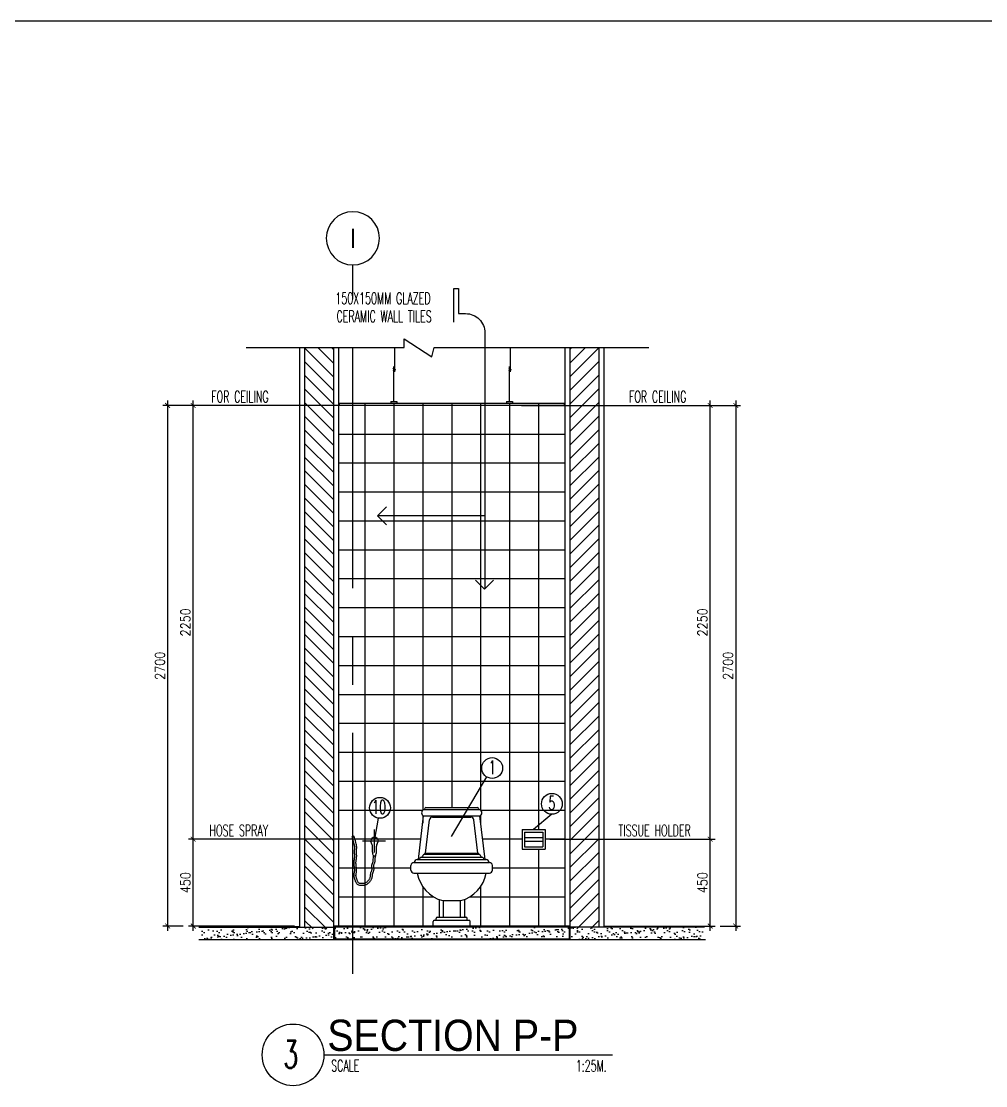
# Model space of a CAD drawing. Extents: x -203233 to -174356, y 196485 to 216410.
# Drawn here: x -189832 to -184831, y 210889 to 216410 of the extents above; entities that cross this region are included whole.
import ezdxf
from ezdxf.enums import TextEntityAlignment as Align

# ---------------------------------------------------------------- set-up
doc = ezdxf.new("R2010")
doc.units = 0
doc.header["$LTSCALE"] = 500
doc.header["$MEASUREMENT"] = 0
for name, pattern in [('CENTER2', [1.125, 0.75, -0.125, 0.125, -0.125]), ('CENTERX2', [4, 2.5, -0.5, 0.5, -0.5]), ('HIDDEN', [0.375, 0.25, -0.125]), ('HIDDEN2', [0.1875, 0.125, -0.0625])]:
    doc.linetypes.add(name, pattern=pattern)
doc.layers.get('0').update_dxf_attribs({"linetype": 'CONTINUOUS'})
doc.layers.get('DEFPOINTS').update_dxf_attribs({"linetype": 'CONTINUOUS'})
for name, color, linetype in [('A-SFIX', 2, 'CONTINUOUS'), ('AX-CR', 2, 'CONTINUOUS'), ('AX-TXT', 2, 'CONTINUOUS'), ('AXES', 11, 'CENTERX2'), ('AXIS', 11, 'CENTER2'), ('DIM1', 2, 'CONTINUOUS'), ('Dimout', 4, 'CONTINUOUS'), ('DW', 7, 'CONTINUOUS'), ('ELE', 3, 'CONTINUOUS'), ('ELV', 7, 'CONTINUOUS'), ('FIX', 2, 'CONTINUOUS'), ('HatchA', 11, 'CONTINUOUS'), ('Plaster', 7, 'CONTINUOUS'), ('SANI', 2, 'CONTINUOUS'), ('SETTING', 3, 'CONTINUOUS'), ('Tile', 5, 'CONTINUOUS'), ('TITLE', 1, 'CONTINUOUS'), ('TXT', 2, 'CONTINUOUS'), ('TXT1', 2, 'CONTINUOUS'), ('WALL', 6, 'CONTINUOUS'), ('WallPartition', 2, 'CONTINUOUS'), ('Windows', 9, 'CONTINUOUS')]:
    doc.layers.add(name, color=color, linetype=linetype)
doc.styles.add('DIM', font='simplex.shx', dxfattribs={"width": 0.85})
doc.styles.add('ROMANS', font='romans.shx', dxfattribs={"width": 0.6})
doc.styles.add('TTXT', font='swisse.ttf', dxfattribs={"width": 0.9})
doc.dimstyles.new('DIM1-25', dxfattribs={"dimscale": 25, "dimtxt": 2, "dimasz": 1, "dimexe": 1, "dimexo": 1, "dimgap": 0.6, "dimtad": 1, "dimdec": 0, "dimdsep": 46, "dimtxsty": 'DIM', "dimblk1": 'ARCHTICK', "dimblk2": 'ARCHTICK', "dimsah": 1, "dimcen": 0.09, "dimdle": 1, "dimclrd": 256, "dimclrt": 2, "dimadec": 0, "dimazin": 0, "dimtfac": 1, "dimtdec": 0, "dimtix": 1, "dimtmove": 1, "dimatfit": 3, "dimldrblk": 'ARCHTICK', "dimfxl": 0, "dimtvp": 2, "dimtolj": 1, "dimtzin": 0, "dimarcsym": 0})
pattern_1 = [(37.5, (0, 0), (-1.574834, 48.170594), [0, -38, 0, -42.5, 0, -40.625]), (7.5, (0, 0), (44.244418, 70.553652), [0, -20.5, 0, -34.25, 0, -13.125]), (327.5, (-30.75, 0), (77.8535465, 0.1414763), [0, -12.5, 0, -45, 0, -58.75]), (317.5, (-30.75, 0), (75.153165, 21.941889), [0, -6.25, 0, -29.5, 0, -33.75])]

# ---------------------------------------------------------------- blocks, each defined once
blk = doc.blocks.new('A$C69CD438C')
at = {"layer": 'A-SFIX'}
for p, q in [((76.8, 614.7, 658.7), (345.8, 614.7, 658.7)), ((38.4, 345.8, 658.7), (65.9, 570.8, 658.7)), ((65.9, 603.8, 658.7), (356.8, 603.8, 658.7)), ((65.9, 570.8, 658.7), (356.8, 570.8, 658.7)), ((111.9, 565, 658.7), (310.7, 565, 658.7)), ((384.2, 345.8, 658.7), (356.8, 570.8, 658.7)), ((75.6, 378.7, 658.7), (96.7, 551.5, 658.7)), ((347, 378.7, 658.7), (326, 551.5, 658.7)), ((32.9, 345.8, 658.7), (389.7, 345.8, 658.7)), ((51.2, 356.8, 658.7), (371.4, 356.8, 658.7)), ((70, 373.2, 658.7), (352.6, 373.2, 658.7)), ((75.6, 378.7, 658.7), (347, 378.7, 658.7)), ((0, 289.8, 658.7), (0, 314, 658.7)), ((15.4, 329.3, 658.7), (407.3, 329.3, 658.7)), ((422.6, 289.8, 658.7), (422.6, 314, 658.7)), ((15.4, 274.4, 658.7), (407.3, 274.4, 658.7)), ((145.5, 137.8, 658.7), (145.5, 46.1, 658.7)), ((164.7, 131.7, 658.7), (258, 131.7, 658.7)), ((167.4, 131.7, 658.7), (167.4, 46.1, 658.7)), ((255.2, 131.7, 658.7), (255.2, 46.1, 658.7)), ((277.2, 137.8, 658.7), (277.2, 46.1, 658.7)), ((115.6, 0, 658.7), (115.6, 23.1, 658.7)), ((307.1, 0), (115.6, 0)), ((122.2, 29.6, 658.7), (300.5, 29.6, 658.7)), ((130.5, 29.6, 658.7), (130.5, 39.5, 658.7)), ((137.1, 46.1, 658.7), (285.5, 46.1, 658.7)), ((292.1, 29.6, 658.7), (292.1, 39.5, 658.7)), ((307.1, 0, 658.7), (307.1, 23.1, 658.7))]:
    blk.add_line(p, q, dxfattribs=at)
for centre, radius, start, end in [((79.6, 606.5, 658.7), 8.68, 108.4349, 198.4349), ((343, 606.5, 658.7), 8.68, 341.5651, 71.5651), ((72.7, 587.3, 658.7), 17.8, 112.6199, 247.3801), ((111.9, 549.6, 658.7), 15.4, 90, 173.047), ((310.7, 549.6, 658.7), 15.4, 6.953, 90), ((349.9, 587.3, 658.7), 17.8, 292.6199, 67.3801), ((35.7, 326.6, 658.7), 19.4, 98.1301, 171.8699), ((58.5, 343.3, 658.7), 15.3, 118.3046, 170.726), ((92.8, 342.2, 658.7), 38.5, 126.2886, 157.7863), ((76.4, 372.4, 658.7), 6.42, 96.9853, 172.0974), ((346.2, 372.4, 658.7), 6.42, 7.9026, 83.0147), ((329.8, 342.2, 658.7), 38.5, 22.2137, 53.7114), ((364.2, 343.3, 658.7), 15.3, 9.274, 61.6954), ((387, 326.6, 658.7), 19.4, 8.1301, 81.8699), ((15.4, 314, 658.7), 15.4, 90, 180), ((15.4, 289.8, 658.7), 15.4, 180, 270), ((407.3, 314, 658.7), 15.4, 0, 90), ((407.3, 289.8, 658.7), 15.4, 270, 0), ((208.2, 304.1, 658.7), 177.8, 189.598, 255.8207), ((214.4, 304.1, 658.7), 177.8, 284.1793, 350.402), ((122.2, 23.1, 658.7), 6.59, 90, 180), ((137.1, 39.5, 658.7), 6.59, 90, 180), ((285.5, 39.5, 658.7), 6.59, 0, 90), ((300.5, 23.1, 658.7), 6.59, 0, 90)]:
    blk.add_arc(centre, radius, start, end, dxfattribs=at)
blk = doc.blocks.new('A0-BOX')
at = {"layer": 'TITLE'}
blk.add_line((113.3, 79.7), (0, 79.7), dxfattribs=at)
blk = doc.blocks.new('walling')
at = {"layer": 'ELV'}
blk.add_line((0.1363, -1.1797), (-0.4198, -1.1797), dxfattribs=at)
blk.add_lwpolyline([(-0.025, -0.176), (-0.025, 0), (0, 0), (0, -0.1306), (0.0363, -0.1306, -0.414214), (0.1363, -0.2306), (0.1363, -1.5582)], format="xyb", dxfattribs=at)
at = {"layer": 'WALL'}
for p, q in [((-0.4198, -1.1797), (-0.3736, -1.1334)), ((-0.4198, -1.1797), (-0.3736, -1.2259)), ((0.1345, -1.56), (0.0882, -1.5137)), ((0.1345, -1.56), (0.1808, -1.5137))]:
    blk.add_line(p, q, dxfattribs=at)
at = {"layer": 'TXT', "style": 'ROMANS', "width": 0.6}
for s, p in [('150X150MM GLAZED', (-0.639, -0.0816)), ('CERAMIC WALL TILES', (-0.6331, -0.1746))]:
    blk.add_text(s, height=0.06, dxfattribs=at).set_placement(p)
blk = doc.blocks.new('_ARCHTICK')
at = {"color": 0, "linetype": 'ByBlock', "const_width": 0.15}
blk.add_lwpolyline([(-0.5, -0.5), (0.5, 0.5)], dxfattribs=at)
blk = doc.blocks.new('*D42')
at = {"layer": 'DEFPOINTS', "color": 0}
for p in [(-187936.7, 214417.6), (-189072.6, 211717.6), (-188966.8, 211717.6)]:
    blk.add_point(p, dxfattribs=at)
at = {"layer": 'Dimout', "lineweight": -2}
blk.add_line((-189072.6, 214442.6), (-189072.6, 211692.6), dxfattribs=at)
at = {"layer": 'Dimout', "color": 0, "lineweight": -2}
for p, q in [((-187961.7, 214417.6), (-189097.6, 214417.6)), ((-188991.8, 211717.6), (-189097.6, 211717.6))]:
    blk.add_line(p, q, dxfattribs=at)
at = {"layer": 'Dimout', "lineweight": -2, "xscale": 25, "yscale": 25, "zscale": 25}
for p, rotation in [((-189072.6, 214417.6), 90), ((-189072.6, 211717.6), 270)]:
    blk.add_blockref('_ARCHTICK', p, dxfattribs=dict(at, rotation=rotation))
at = {"layer": 'Dimout', "color": 2, "insert": (-189112.6, 213067.6), "char_height": 50, "attachment_point": 5, "rotation": 90, "style": 'DIM'}
blk.add_mtext('\\A1;2700', dxfattribs=at)
blk = doc.blocks.new('*D44')
at = {"layer": 'DEFPOINTS', "color": 0}
for p in [(-188940.2, 214417.6), (-188445, 214417.6), (-188084.3, 212167.6)]:
    blk.add_point(p, dxfattribs=at)
at = {"layer": 'Dimout', "lineweight": -2}
blk.add_line((-188940.2, 212142.6), (-188940.2, 214442.6), dxfattribs=at)
at = {"layer": 'Dimout', "color": 0, "lineweight": -2}
for p, q in [((-188470, 214417.6), (-188965.2, 214417.6)), ((-188109.3, 212167.6), (-188965.2, 212167.6))]:
    blk.add_line(p, q, dxfattribs=at)
at = {"layer": 'Dimout', "lineweight": -2, "xscale": 25, "yscale": 25, "zscale": 25}
for p, rotation in [((-188940.2, 214417.6), 90), ((-188940.2, 212167.6), 270)]:
    blk.add_blockref('_ARCHTICK', p, dxfattribs=dict(at, rotation=rotation))
at = {"layer": 'Dimout', "color": 2, "insert": (-188980.2, 213292.6), "char_height": 50, "attachment_point": 5, "rotation": 90, "style": 'DIM'}
blk.add_mtext('\\A1;2250', dxfattribs=at)
blk = doc.blocks.new('*D41')
at = {"layer": 'DEFPOINTS', "color": 0}
for p in [(-186754.4, 214417.6), (-186259.2, 214417.6), (-187115.1, 212167.6)]:
    blk.add_point(p, dxfattribs=at)
at = {"layer": 'Dimout', "lineweight": -2}
blk.add_line((-186259.2, 212142.6), (-186259.2, 214442.6), dxfattribs=at)
at = {"layer": 'Dimout', "color": 0, "lineweight": -2}
for p, q in [((-186729.4, 214417.6), (-186234.2, 214417.6)), ((-187090.1, 212167.6), (-186234.2, 212167.6))]:
    blk.add_line(p, q, dxfattribs=at)
at = {"layer": 'Dimout', "lineweight": -2, "xscale": 25, "yscale": 25, "zscale": 25}
for p, rotation in [((-186259.2, 214417.6), 90), ((-186259.2, 212167.6), 270)]:
    blk.add_blockref('_ARCHTICK', p, dxfattribs=dict(at, rotation=rotation))
at = {"layer": 'Dimout', "color": 2, "insert": (-186299.2, 213292.6), "char_height": 50, "attachment_point": 5, "rotation": 90, "style": 'DIM'}
blk.add_mtext('\\A1;2250', dxfattribs=at)
blk = doc.blocks.new('*D39')
at = {"layer": 'DEFPOINTS', "color": 0}
for p in [(-187262.7, 214417.6), (-186232.7, 211717.6), (-186126.8, 211717.6)]:
    blk.add_point(p, dxfattribs=at)
at = {"layer": 'Dimout', "lineweight": -2}
blk.add_line((-186126.8, 214442.6), (-186126.8, 211692.6), dxfattribs=at)
at = {"layer": 'Dimout', "color": 0, "lineweight": -2}
for p, q in [((-187237.7, 214417.6), (-186101.8, 214417.6)), ((-186207.7, 211717.6), (-186101.8, 211717.6))]:
    blk.add_line(p, q, dxfattribs=at)
at = {"layer": 'Dimout', "lineweight": -2, "xscale": 25, "yscale": 25, "zscale": 25}
for p, rotation in [((-186126.8, 214417.6), 90), ((-186126.8, 211717.6), 270)]:
    blk.add_blockref('_ARCHTICK', p, dxfattribs=dict(at, rotation=rotation))
at = {"layer": 'Dimout', "color": 2, "insert": (-186166.8, 213067.6), "char_height": 50, "attachment_point": 5, "rotation": 90, "style": 'DIM'}
blk.add_mtext('\\A1;2700', dxfattribs=at)
blk = doc.blocks.new('*D43')
at = {"layer": 'DEFPOINTS', "color": 0}
for p in [(-188940.2, 212167.6), (-188084.3, 212167.6), (-188389.2, 211717.6)]:
    blk.add_point(p, dxfattribs=at)
at = {"layer": 'Dimout', "lineweight": -2}
blk.add_line((-188940.2, 211692.6), (-188940.2, 212192.6), dxfattribs=at)
at = {"layer": 'Dimout', "color": 0, "lineweight": -2}
for p, q in [((-188109.3, 212167.6), (-188965.2, 212167.6)), ((-188414.2, 211717.6), (-188965.2, 211717.6))]:
    blk.add_line(p, q, dxfattribs=at)
at = {"layer": 'Dimout', "lineweight": -2, "xscale": 25, "yscale": 25, "zscale": 25}
for p, rotation in [((-188940.2, 212167.6), 90), ((-188940.2, 211717.6), 270)]:
    blk.add_blockref('_ARCHTICK', p, dxfattribs=dict(at, rotation=rotation))
at = {"layer": 'Dimout', "color": 2, "insert": (-188980.2, 211942.6), "char_height": 50, "attachment_point": 5, "rotation": 90, "style": 'DIM'}
blk.add_mtext('\\A1;450', dxfattribs=at)
blk = doc.blocks.new('*D40')
at = {"layer": 'DEFPOINTS', "color": 0}
for p in [(-187115.1, 212167.6), (-186259.2, 212167.6), (-186810.2, 211717.6)]:
    blk.add_point(p, dxfattribs=at)
at = {"layer": 'Dimout', "lineweight": -2}
blk.add_line((-186259.2, 211692.6), (-186259.2, 212192.6), dxfattribs=at)
at = {"layer": 'Dimout', "color": 0, "lineweight": -2}
for p, q in [((-187090.1, 212167.6), (-186234.2, 212167.6)), ((-186785.2, 211717.6), (-186234.2, 211717.6))]:
    blk.add_line(p, q, dxfattribs=at)
at = {"layer": 'Dimout', "lineweight": -2, "xscale": 25, "yscale": 25, "zscale": 25}
for p, rotation in [((-186259.2, 212167.6), 90), ((-186259.2, 211717.6), 270)]:
    blk.add_blockref('_ARCHTICK', p, dxfattribs=dict(at, rotation=rotation))
at = {"layer": 'Dimout', "color": 2, "insert": (-186299.2, 211942.6), "char_height": 50, "attachment_point": 5, "rotation": 90, "style": 'DIM'}
blk.add_mtext('\\A1;450', dxfattribs=at)
blk = doc.blocks.new('A$C54676CD1')
at = {"layer": 'AXIS', "linetype": 'CENTER2', "ltscale": 10}
for p, q in [((0.1153, 0.1709), (0.1153, 0.29)), ((0.1716, 0.2302), (0.0525, 0.2302))]:
    blk.add_line(p, q, dxfattribs=at)
at = {"layer": 'DIM1', "linetype": 'HIDDEN'}
for points in [[(0.1196, 0.156), (0.1183, 0.1482), (0.1175, 0.142), (0.117, 0.1369), (0.1167, 0.1328), (0.1165, 0.1294), (0.1164, 0.1262), (0.1161, 0.1231), (0.1155, 0.1198), (0.1146, 0.1167), (0.1135, 0.1137), (0.1124, 0.1111), (0.1114, 0.1087), (0.1105, 0.1066), (0.1099, 0.1048), (0.1094, 0.1033), (0.1092, 0.1022), (0.1092, 0.1011), (0.1093, 0.0997), (0.1095, 0.0979), (0.1099, 0.0957), (0.1104, 0.0932), (0.1108, 0.0902), (0.111, 0.0869), (0.1109, 0.0832), (0.1103, 0.0796), (0.1094, 0.0762), (0.1084, 0.0731), (0.1073, 0.0702), (0.1063, 0.0674), (0.1053, 0.0648), (0.1046, 0.0625), (0.104, 0.0602), (0.1036, 0.058), (0.1033, 0.0555), (0.1031, 0.0527), (0.1028, 0.0497), (0.1025, 0.0464), (0.102, 0.0428), (0.1012, 0.039), (0.1, 0.0351), (0.0983, 0.0312), (0.0963, 0.0275), (0.094, 0.0241), (0.0915, 0.0208), (0.0889, 0.0178), (0.0862, 0.0149), (0.0834, 0.0123), (0.0806, 0.01), (0.0778, 0.0079), (0.0749, 0.0061), (0.0719, 0.0045), (0.0689, 0.0032), (0.0658, 0.0022), (0.0627, 0.0014), (0.0595, 0.0008), (0.0563, 0.0004), (0.0529, 0.0001), (0.0494, 0), (0.0458, 0.0001), (0.042, 0.0004), (0.0382, 0.001), (0.0344, 0.0021), (0.0306, 0.0036), (0.0269, 0.0059), (0.0237, 0.0088), (0.0212, 0.012), (0.0194, 0.0153), (0.018, 0.0186), (0.0169, 0.0217), (0.016, 0.0246), (0.0152, 0.0273), (0.0145, 0.0298), (0.0137, 0.0322), (0.0128, 0.0347), (0.0119, 0.0374), (0.011, 0.0402), (0.0102, 0.0433), (0.0095, 0.0465), (0.0091, 0.05), (0.0089, 0.0537), (0.0092, 0.0573), (0.0097, 0.0607), (0.0103, 0.064), (0.011, 0.0671), (0.0116, 0.0702), (0.012, 0.0732), (0.0124, 0.0763), (0.0125, 0.0795), (0.0124, 0.0831), (0.012, 0.087), (0.0115, 0.0913), (0.0109, 0.0959), (0.0102, 0.1007), (0.0096, 0.1057), (0.0092, 0.1108), (0.009, 0.1161), (0.009, 0.1212), (0.0094, 0.1262), (0.0099, 0.1309), (0.0105, 0.1354), (0.0111, 0.1396), (0.0117, 0.1435), (0.0122, 0.1471), (0.0125, 0.1503), (0.0126, 0.1533), (0.0126, 0.1563), (0.0125, 0.1592), (0.0123, 0.1622), (0.012, 0.1652), (0.0118, 0.1684), (0.0116, 0.1717), (0.0115, 0.1752), (0.0116, 0.1787), (0.0118, 0.1822), (0.012, 0.1855), (0.0123, 0.1887), (0.0126, 0.1917), (0.0127, 0.1946), (0.0128, 0.1973), (0.0128, 0.1998), (0.0125, 0.2023), (0.0121, 0.2051), (0.0113, 0.2089), (0.0101, 0.214), (0.0085, 0.2207), (0.0062, 0.2293), (0.0034, 0.2403), (0, 0.254)], [(0.1097, 0.1576), (0.1084, 0.1496), (0.1076, 0.1431), (0.107, 0.1378), (0.1067, 0.1334), (0.1066, 0.1299), (0.1064, 0.127), (0.1062, 0.1244), (0.1057, 0.1221), (0.1051, 0.1197), (0.1042, 0.1174), (0.1032, 0.115), (0.1022, 0.1127), (0.1012, 0.1103), (0.1004, 0.1079), (0.0997, 0.1056), (0.0993, 0.1032), (0.0992, 0.1009), (0.0993, 0.0986), (0.0997, 0.0963), (0.1001, 0.0939), (0.1005, 0.0916), (0.1009, 0.0892), (0.101, 0.0867), (0.1009, 0.0842), (0.1005, 0.0817), (0.0998, 0.0791), (0.099, 0.0764), (0.098, 0.0737), (0.0969, 0.0709), (0.0959, 0.0681), (0.095, 0.0653), (0.0942, 0.0624), (0.0937, 0.0595), (0.0933, 0.0565), (0.0931, 0.0535), (0.0929, 0.0506), (0.0926, 0.0476), (0.0922, 0.0446), (0.0915, 0.0416), (0.0906, 0.0386), (0.0893, 0.0356), (0.0877, 0.0327), (0.0858, 0.0298), (0.0837, 0.0271), (0.0815, 0.0245), (0.0792, 0.0221), (0.0768, 0.0198), (0.0745, 0.0179), (0.0722, 0.0162), (0.0699, 0.0148), (0.0676, 0.0136), (0.0653, 0.0126), (0.063, 0.0118), (0.0605, 0.0112), (0.0579, 0.0107), (0.0552, 0.0103), (0.0523, 0.0101), (0.0493, 0.01), (0.0463, 0.0101), (0.0433, 0.0103), (0.0404, 0.0108), (0.0376, 0.0116), (0.0351, 0.0126), (0.0329, 0.0139), (0.0311, 0.0156), (0.0296, 0.0176), (0.0283, 0.0198), (0.0273, 0.0222), (0.0264, 0.0248), (0.0256, 0.0274), (0.0248, 0.0301), (0.024, 0.0328), (0.0232, 0.0354), (0.0223, 0.038), (0.0214, 0.0405), (0.0206, 0.043), (0.0199, 0.0456), (0.0194, 0.0482), (0.019, 0.0508), (0.019, 0.0535), (0.0192, 0.0562), (0.0196, 0.0591), (0.0201, 0.062), (0.0208, 0.0652), (0.0214, 0.0685), (0.022, 0.0719), (0.0223, 0.0756), (0.0225, 0.0795), (0.0223, 0.0837), (0.022, 0.088), (0.0214, 0.0926), (0.0208, 0.0972), (0.0201, 0.102), (0.0196, 0.1067), (0.0192, 0.1115), (0.019, 0.1162), (0.019, 0.1208), (0.0193, 0.1253), (0.0198, 0.1297), (0.0204, 0.134), (0.021, 0.1381), (0.0216, 0.1421), (0.0221, 0.146), (0.0225, 0.1497), (0.0226, 0.1532), (0.0226, 0.1565), (0.0225, 0.1598), (0.0222, 0.1629), (0.022, 0.166), (0.0217, 0.1691), (0.0216, 0.1721), (0.0215, 0.1752), (0.0216, 0.1783), (0.0217, 0.1815), (0.022, 0.1846), (0.0223, 0.1878), (0.0225, 0.191), (0.0227, 0.1942), (0.0228, 0.1973), (0.0227, 0.2004), (0.0225, 0.2035), (0.0219, 0.2069), (0.0211, 0.2111), (0.0199, 0.2163), (0.0182, 0.2231), (0.0159, 0.2318), (0.0131, 0.2428), (0.0097, 0.2564)]]:
    blk.add_lwpolyline(points, dxfattribs=at)
at = {"layer": 'DIM1'}
blk.add_circle((0.0046, 0.2544), 0.00364, dxfattribs=at)
at = {"layer": 'SETTING'}
for p, q in [((0.1037, 0.2112), (0.0958, 0.229)), ((0.1268, 0.2112), (0.1347, 0.229)), ((0.1053, 0.1733), (0.1053, 0.2039)), ((0.1067, 0.1648), (0.1058, 0.1685)), ((0.124, 0.1658), (0.1247, 0.1685)), ((0.1253, 0.1733), (0.1253, 0.2039)), ((0.1089, 0.1585), (0.1067, 0.1648)), ((0.1144, 0.1503), (0.1089, 0.1585)), ((0.1147, 0.1503), (0.1205, 0.1567)), ((0.1223, 0.1606), (0.1235, 0.1639))]:
    blk.add_line(p, q, dxfattribs=at)
for centre, radius, start, end in [((0.1153, 0.2302), 0.02, 4.7712, 175.2288), ((0.1013, 0.2314), 0.006, 175.2288, 203.9684), ((0.1292, 0.2314), 0.006, 336.0316, 4.7712), ((0.0873, 0.2039), 0.018, 0, 23.9684), ((0.0973, 0.206), 0.008, 0, 23.9684), ((0.1253, 0.1733), 0.02, 180, 193.7048), ((0.1046, 0.1705), 0.02, 340.7517, 346.2952), ((0.1053, 0.1733), 0.02, 346.2952, 0), ((0.1433, 0.2039), 0.018, 156.0316, 180), ((0.1333, 0.206), 0.008, 156.0316, 180), ((0.1034, 0.1672), 0.02, 328.3138, 340.7517)]:
    blk.add_arc(centre, radius, start, end, dxfattribs=at)
blk = doc.blocks.new('A$C24F356C9')
at = {"layer": 'SANI'}
for p, q in [((0, 0.1021), (0.12, 0.1021)), ((0, 0.1021), (0, 0)), ((0.0128, 0.0893), (0.1072, 0.0893)), ((0.0128, 0.0893), (0.0128, 0.0128)), ((0.0128, 0.0606), (0.1072, 0.0606)), ((0.1072, 0.0893), (0.1072, 0.0128)), ((0.12, 0.1021), (0.12, 0)), ((0, 0), (0.12, 0)), ((0.0128, 0.0414), (0.1072, 0.0414)), ((0.0128, 0.0128), (0.1072, 0.0128))]:
    blk.add_line(p, q, dxfattribs=at)
blk = doc.blocks.new('GAN')
for p, q in [((-0.0212, 0.1644), (-0.0212, 0.29)), ((-0.0155, 0.01), (-0.0155, 0.1918)), ((0, 0.01), (-0.031, 0.01)), ((-0.031, 0.01), (-0.031, 0)), ((0, 0.01), (0, 0))]:
    blk.add_line(p, q)
blk.add_lwpolyline([(-0.0118, 0.184), (-0.024, 0.1754), (-0.0113, 0.1703)])
blk = doc.blocks.new('AXU')
at = {"layer": 'AX-CR'}
blk.add_circle((0, 350), 350, dxfattribs=at)
at = {"layer": 'AX-TXT', "style": 'ROMANS'}
blk.add_attdef('AX', text='', height=250, dxfattribs=at).set_placement((0, 350), align=Align.MIDDLE)

msp = doc.modelspace()

# ---------------------------------------------------------------- hatches: boundary and pattern name
at = {"layer": 'HatchA'}
h = msp.add_hatch(dxfattribs=at)
h.set_pattern_fill('ANSI31', color=256, scale=400, style=0)
h.set_pattern_definition([(135, (-396079.84, 11250.93), (35.355339, 35.355339), [])])
h.paths.add_polyline_path([(-188362.2, 214717.6), (-188212.2, 214717.6), (-188212.2, 211702.6), (-188362.2, 211702.6)])
h = msp.add_hatch(dxfattribs=at)
h.set_pattern_fill('ANSI31', color=256, scale=400, style=0)
h.set_pattern_definition([(45, (20880.427, 11250.93), (-35.355339, 35.355339), [])])
h.paths.add_polyline_path([(-186837.2, 214717.6), (-186987.2, 214717.6), (-186987.2, 211702.6), (-186837.2, 211702.6)])
at = {"layer": 'Windows'}
h = msp.add_hatch(dxfattribs=at)
h.set_pattern_fill('AR-SAND', color=256, scale=25, style=0)
h.set_pattern_definition(pattern_1)
h.paths.add_polyline_path([(-188212.2, 211711.6), (-188911.1, 211711.6), (-188911.1, 211647.6), (-188212.2, 211647.6)])
h.paths.add_polyline_path([(-188112.2, 211711.6), (-188208.2, 211711.6), (-188208.2, 211651.6), (-188112.2, 211651.6)])
h.paths.add_polyline_path([(-186991.2, 211711.6), (-188112.2, 211711.6), (-188112.2, 211651.6), (-186991.2, 211651.6)])
h = msp.add_hatch(dxfattribs=at)
h.set_pattern_fill('AR-SAND', color=256, scale=25, style=0)
h.set_pattern_definition(pattern_1)
h.paths.add_polyline_path([(-186293.6, 211711.6), (-186987.2, 211711.6), (-186987.2, 211647.6), (-186293.6, 211647.6)])

# ---------------------------------------------------------------- linework, layer by layer
msp.add_line((-187015.9, 214427.6), (-188183.5, 214427.6))
at = {"layer": 'AXES'}
msp.add_line((-188112.2, 211469.2), (-188112.2, 215146.9), dxfattribs=at)
at = {"layer": 'DW'}
for p, q in [((-187601.3, 212182.7), (-187417.5, 212490.6)), ((-187080.2, 212297.4), (-187175.1, 212217.6)), ((-187980.7, 212277.5), (-187999.7, 212167.8))]:
    msp.add_line(p, q, dxfattribs=at)
at = {"layer": 'ELE'}
msp.add_lwpolyline([(-188666.1, 214717.6), (-187845.4, 214717.6), (-187845.4, 214762.8), (-187702, 214669.4), (-187690.1, 214717.6), (-187690.1, 214717.6), (-186578.2, 214717.6)], dxfattribs=at)
at = {"layer": 'FIX', "color": 2}
for centre in [(-187389.9, 212536.9), (-187080.2, 212351.3), (-187971.5, 212330.7)]:
    msp.add_circle(centre, 54, dxfattribs=at)
at = {"layer": 'Plaster'}
for p, q in [((-188389.2, 214717.6), (-188389.2, 211711.6)), ((-188187.2, 214717.6), (-188187.2, 211717.6)), ((-187012.2, 214717.6), (-187012.2, 211717.6)), ((-186810.2, 214717.6), (-186810.2, 211711.6)), ((-188183.5, 214427.6), (-188183.5, 214417.6)), ((-188183.5, 214427.6), (-188183.5, 214417.6)), ((-187015.9, 214427.6), (-187015.9, 214417.6)), ((-187015.9, 214427.6), (-187015.9, 214417.6)), ((-188911.1, 211714.6), (-188389.2, 211714.6)), ((-186987.2, 211717.6), (-188212.2, 211717.6)), ((-186987.2, 211711.6), (-188212.2, 211711.6)), ((-186288.3, 211714.6), (-186810.2, 211714.6))]:
    msp.add_line(p, q, dxfattribs=at)
at = {"layer": 'SANI', "color": 6}
msp.add_line((-188262.3, 211049.3), (-186766.2, 211049.3), dxfattribs=at)
at = {"layer": 'Tile'}
for p, q in [((-187012.2, 214417.6), (-188187.2, 214417.6)), ((-188049.7, 214427.6), (-188049.7, 211717.6)), ((-187899.7, 214427.6), (-187899.7, 211717.6)), ((-187749.7, 214427.6), (-187749.7, 212318.6)), ((-187599.7, 214427.6), (-187599.7, 212332.4)), ((-187449.7, 214427.6), (-187449.7, 212318.6)), ((-187299.7, 214427.6), (-187299.7, 211717.6)), ((-187149.7, 214427.6), (-187149.7, 212217.6)), ((-187012.2, 214267.6), (-188187.2, 214267.6)), ((-187012.2, 214117.6), (-188187.2, 214117.6)), ((-187012.2, 213967.6), (-188187.2, 213967.6)), ((-187012.2, 213817.6), (-188187.2, 213817.6)), ((-187012.2, 213667.6), (-188187.2, 213667.6)), ((-187012.2, 213517.6), (-188187.2, 213517.6)), ((-187012.2, 213367.6), (-188187.2, 213367.6)), ((-187012.2, 213217.6), (-188187.2, 213217.6)), ((-187012.2, 213067.6), (-188187.2, 213067.6)), ((-187012.2, 212917.6), (-188187.2, 212917.6)), ((-187012.2, 212767.6), (-188187.2, 212767.6)), ((-187012.2, 212617.6), (-188187.2, 212617.6)), ((-187012.2, 212467.6), (-188187.2, 212467.6)), ((-187750.8, 212317.6), (-188187.2, 212317.6)), ((-187749.7, 212291.2), (-187749.7, 212251.2)), ((-187449.7, 212291.2), (-187449.7, 212251.2)), ((-187012.2, 212317.6), (-187448.6, 212317.6)), ((-187759.9, 212167.6), (-188187.2, 212167.6)), ((-187235.1, 212167.6), (-187439.5, 212167.6)), ((-187012.2, 212167.6), (-187115.1, 212167.6)), ((-187149.7, 212115.5), (-187149.7, 211717.6)), ((-187811, 212017.6), (-188187.2, 212017.6)), ((-187012.2, 212017.6), (-187388.4, 212017.6)), ((-187749.7, 211921.6), (-187749.7, 211717.6)), ((-187449.7, 211921.6), (-187449.7, 211717.6)), ((-187691.5, 211867.6), (-188187.2, 211867.6)), ((-187012.2, 211867.6), (-187507.9, 211867.6))]:
    msp.add_line(p, q, dxfattribs=at)
at = {"layer": 'TITLE', "color": 6}
msp.add_circle((-188422.3, 211049.3), 160, dxfattribs=at)
at = {"layer": 'WALL'}
for p, q in [((-188362.2, 214717.6), (-188362.2, 211711.6)), ((-188212.2, 214717.6), (-188212.2, 211647.6)), ((-186987.2, 214717.6), (-186987.2, 211647.6)), ((-186837.2, 214717.6), (-186837.2, 211711.6)), ((-188911.1, 211711.6), (-188212.2, 211711.6)), ((-188208.2, 211711.6), (-188208.2, 211651.6)), ((-186991.2, 211711.6), (-186991.2, 211651.6)), ((-186288.3, 211711.6), (-186987.2, 211711.6)), ((-188911.1, 211647.6), (-186284.4, 211647.6)), ((-188208.2, 211651.6), (-186991.2, 211651.6))]:
    msp.add_line(p, q, dxfattribs=at)
at = {"layer": 'WallPartition', "linetype": 'HIDDEN2', "const_width": 2}
msp.add_lwpolyline([(-188210.2, 211711.6), (-188210.2, 211649.6), (-186989.2, 211649.6), (-186989.2, 211711.6)], dxfattribs=at)

# ---------------------------------------------------------------- block references
for name, p, xscale, yscale, zscale in [('A0-BOX', (-203233.3, 196485.4), 250, 250, 250), ('GAN', (-187915.9, 214427.6), -1000, 1000, 1000), ('GAN', (-187315.9, 214427.6), -1000, 1000, 1000)]:
    msp.add_blockref(name, p, dxfattribs=dict(xscale=xscale, yscale=yscale, zscale=zscale))
at = {"layer": 'A-SFIX'}
msp.add_blockref('A$C69CD438C', (-187811, 211717.6), dxfattribs=at)
at = {"layer": 'AXES'}
ref = msp.add_blockref('AXU', (-188112.2, 215422.9), dxfattribs=dict(at, xscale=-0.3942857142857143, yscale=0.3942857142857143, zscale=0.3942857142857143, rotation=180))
ref.add_attrib('AX', 'I', dxfattribs={"layer": 'AX-TXT', "color": 6, "height": 98.6, "style": 'ROMANS'}).set_placement((-188112.2, 215284.9), align=Align.MIDDLE)
at = {"layer": 'Plaster', "xscale": 1000, "yscale": 1000, "zscale": 1000}
for name, p in [('A$C54676CD1', (-188115, 211927.4)), ('A$C24F356C9', (-187235.1, 212115.5))]:
    msp.add_blockref(name, p, dxfattribs=at)
at = {"layer": 'WALL', "xscale": 1000, "yscale": 1000, "zscale": 1000}
msp.add_blockref('walling', (-187563.8, 215024.9), dxfattribs=at)

# ---------------------------------------------------------------- texts
at = {"layer": 'TITLE', "style": 'ROMANS', "width": 0.6}
msp.add_text('3', height=143.9, dxfattribs=at).set_placement((-188471.1, 210979.8))
at = {"layer": 'TXT', "style": 'ROMANS', "width": 0.6}
for s, height, p in [('FOR CEILING', 60, (-188846.5, 214433.2)), ('FOR CEILING', 60, (-186680.3, 214433.2)), ('1', 70, (-187408.2, 212506)), ('10', 70, (-188012, 212299.8)), ('5', 70, (-187098.5, 212320.5)), ('HOSE SPRAY', 60, (-188855.7, 212183.2)), ('TISSUE HOLDER', 60, (-186734.8, 212183.2)), ('SCALE', 60, (-188224.6, 210963.8)), ('1:25M.', 60, (-186956, 210962.5))]:
    msp.add_text(s, height=height, dxfattribs=at).set_placement(p)
at = {"layer": 'TXT1', "color": 6, "style": 'TTXT', "width": 0.9}
msp.add_text('SECTION P-P', height=162.094, dxfattribs=at).set_placement((-188244.5, 211069.7))

# ---------------------------------------------------------------- dimensions: what is measured, and where the dimension line sits
at = {"layer": 'Dimout'}
for base, p1, p2, picture, middle in [((-189072.6, 211717.6), (-187936.7, 214417.6), (-188966.8, 211717.6), '*D42', (-189112.6, 213067.6)), ((-188940.2, 214417.6), (-188084.3, 212167.6), (-188445, 214417.6), '*D44', (-188980.2, 213292.6)), ((-186126.8, 211717.6), (-187262.7, 214417.6), (-186232.7, 211717.6), '*D39', (-186166.8, 213067.6)), ((-186259.2, 214417.6), (-187115.1, 212167.6), (-186754.4, 214417.6), '*D41', (-186299.2, 213292.6)), ((-188940.2, 212167.6), (-188389.2, 211717.6), (-188084.3, 212167.6), '*D43', (-188980.2, 211942.6)), ((-186259.2, 212167.6), (-186810.2, 211717.6), (-187115.1, 212167.6), '*D40', (-186299.2, 211942.6))]:
    dim = msp.add_linear_dim(base=base, p1=p1, p2=p2, angle=90, dimstyle='DIM1-25', dxfattribs=at)
    dim.commit()
    dim.dimension.update_dxf_attribs({"geometry": picture, "text_midpoint": middle})

doc.saveas('drawing.dxf')
